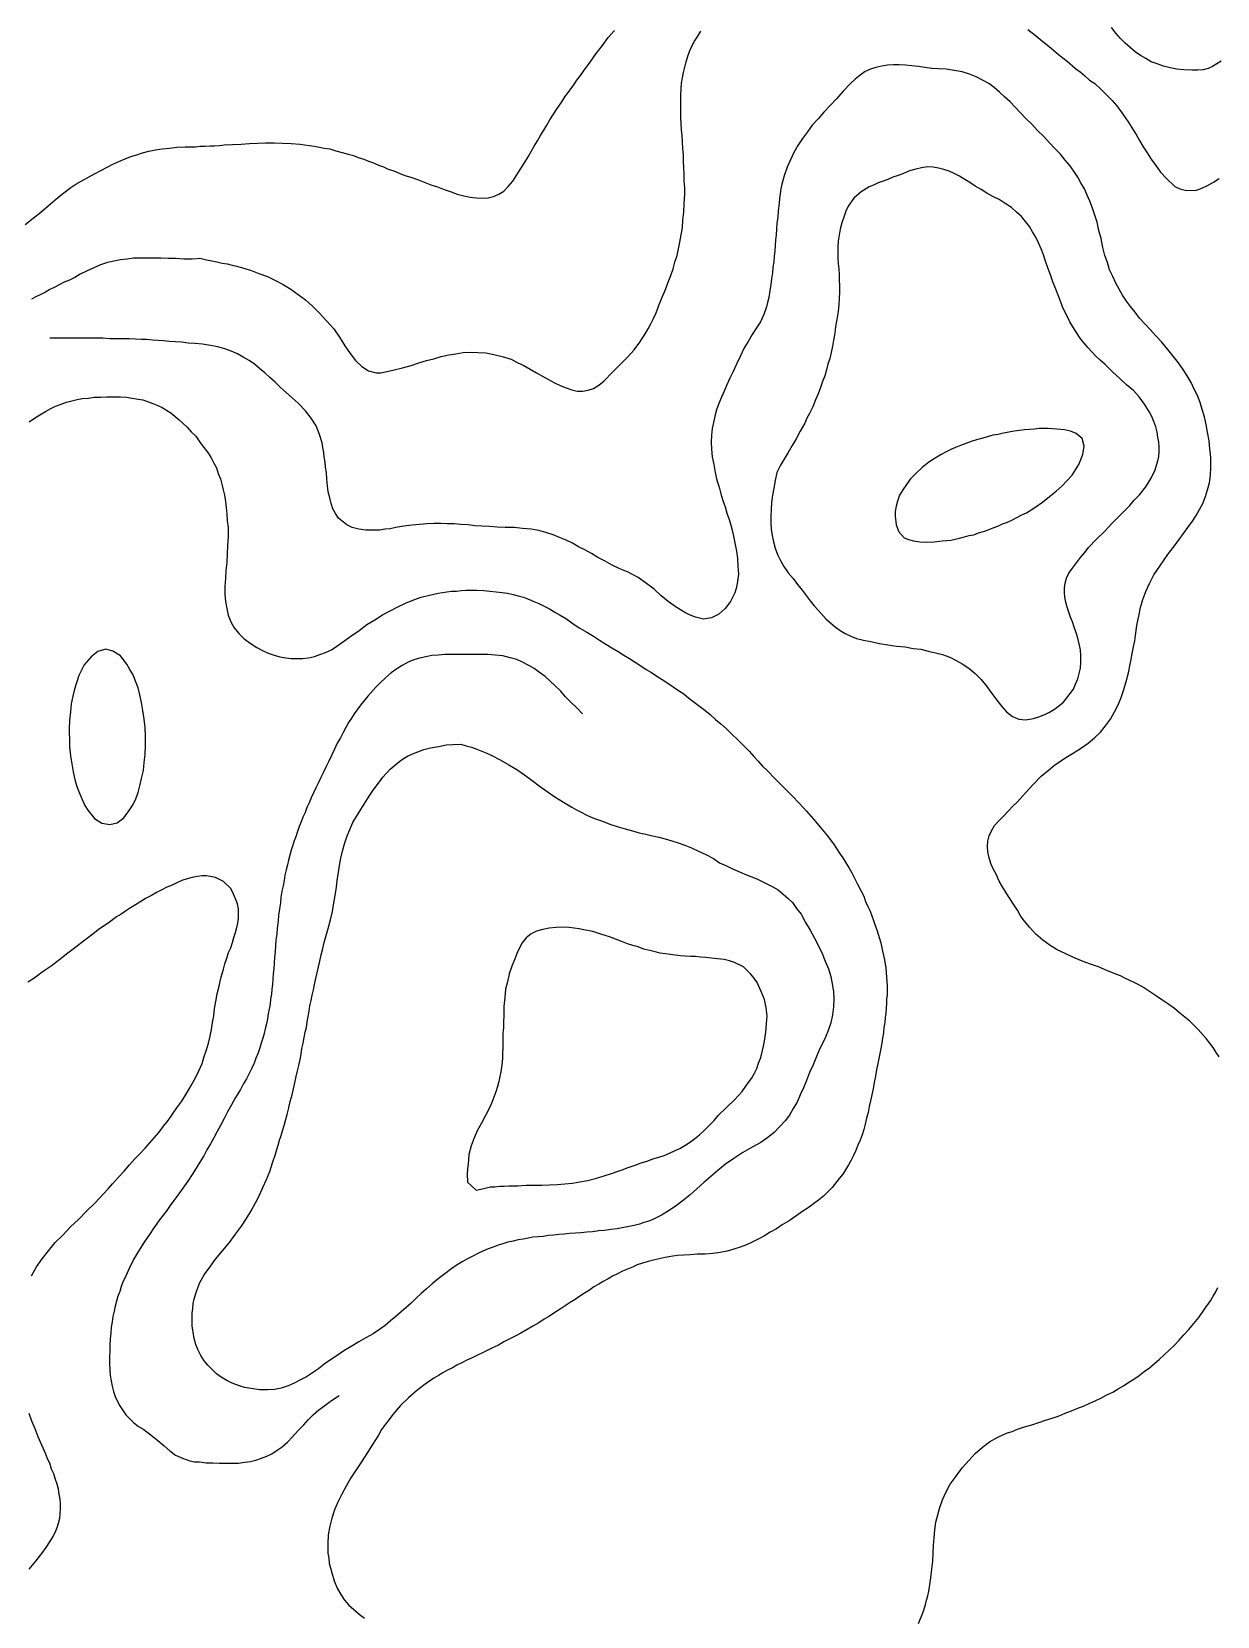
# Model space of a CAD drawing. Header units: inches. Extents: x 401374 to 405300, y 6332180 to 6336621.
# Drawn here: x 403604.5 to 403869.3, y 6333212.5 to 6333566.6 of the extents above; entities that cross this region are included whole.
import ezdxf

# ---------------------------------------------------------------- set-up
doc = ezdxf.new("R2010")
doc.units = ezdxf.units.IN
doc.header["$MEASUREMENT"] = 0

msp = doc.modelspace()

# ---------------------------------------------------------------- linework, layer by layer
for points in [[(403603.1, 6333523.5), (403604.9, 6333524.9), (403606.6, 6333526.3), (403608.2, 6333527.7), (403609.8, 6333529), (403611.4, 6333530.4), (403613.3, 6333531.8), (403614.4, 6333532.5), (403615.6, 6333533.2), (403617.1, 6333534), (403618.6, 6333534.8), (403620, 6333535.6), (403621.4, 6333536.3), (403622.7, 6333537), (403624, 6333537.6), (403625.4, 6333538.2), (403626.7, 6333538.7), (403628, 6333539.1), (403629.3, 6333539.5), (403630.7, 6333539.9), (403632.2, 6333540.2), (403633.7, 6333540.4), (403635.3, 6333540.6), (403637, 6333540.8), (403638.8, 6333540.9), (403639.9, 6333540.9), (403641.1, 6333540.9), (403642.2, 6333541), (403643.3, 6333541), (403644.4, 6333541.1), (403645.4, 6333541.1), (403646.5, 6333541.2), (403647.5, 6333541.3), (403649.4, 6333541.4), (403651.3, 6333541.5), (403653.2, 6333541.6), (403655, 6333541.7), (403656.8, 6333541.8), (403658.7, 6333541.8), (403660.6, 6333541.7), (403662.5, 6333541.6), (403664.5, 6333541.5), (403665.5, 6333541.3), (403666.6, 6333541.2), (403667.6, 6333541), (403668.8, 6333540.8), (403669.9, 6333540.6), (403671.1, 6333540.4), (403672.5, 6333540), (403673.9, 6333539.6), (403675.2, 6333539.2), (403676.4, 6333538.9), (403677.5, 6333538.5), (403678.7, 6333538.1), (403679.8, 6333537.7), (403680.9, 6333537.3), (403682, 6333536.8), (403683.1, 6333536.4), (403684.2, 6333535.9), (403685.4, 6333535.5), (403686.6, 6333535), (403687.9, 6333534.5), (403689.2, 6333534.1), (403690.7, 6333533.6), (403692.2, 6333533), (403693.7, 6333532.4), (403695.2, 6333531.9), (403696.7, 6333531.3), (403698.2, 6333530.8), (403699.6, 6333530.3), (403701.1, 6333529.9), (403702.5, 6333529.6), (403703.9, 6333529.5), (403705.2, 6333529.4), (403706.5, 6333529.5), (403707.7, 6333529.8), (403708.9, 6333530.3), (403710, 6333531), (403711, 6333532), (403712, 6333533.2), (403712.9, 6333534.6), (403713.8, 6333536), (403714.6, 6333537.3), (403715.4, 6333538.6), (403716.1, 6333539.8), (403716.8, 6333541), (403717.5, 6333542.2), (403718.2, 6333543.4), (403718.9, 6333544.6), (403719.6, 6333545.7), (403720.3, 6333546.9), (403721.1, 6333548.2), (403721.9, 6333549.4), (403722.8, 6333550.7), (403723.7, 6333552.1), (403724.8, 6333553.6), (403725.6, 6333554.7), (403726.3, 6333555.8), (403727.1, 6333556.8), (403727.8, 6333557.8), (403729.3, 6333559.8), (403730.6, 6333561.7), (403732, 6333563.5), (403733.3, 6333565.3), (403734.7, 6333566.9)], [(403642.4, 6333515.9), (403643.6, 6333515.6), (403644.8, 6333515.4), (403645.9, 6333515.2), (403647.1, 6333514.9), (403648.2, 6333514.7), (403649.3, 6333514.4), (403650.3, 6333514.2), (403651.4, 6333513.9), (403652.4, 6333513.6), (403653.4, 6333513.3), (403655.3, 6333512.6), (403657.2, 6333511.9), (403659, 6333511), (403660.7, 6333510.1), (403662.4, 6333509.1), (403664.1, 6333507.9), (403665.7, 6333506.7), (403667.3, 6333505.3), (403668.8, 6333503.7), (403670.4, 6333502), (403672, 6333500.2), (403673.3, 6333498.3), (403674.5, 6333496.4), (403675.7, 6333494.7), (403676.9, 6333493.1), (403678.3, 6333491.8), (403679.8, 6333490.8), (403681.5, 6333490.4), (403682.5, 6333490.4), (403683.6, 6333490.6), (403685.5, 6333491), (403687.4, 6333491.5), (403689.3, 6333492), (403691, 6333492.6), (403692.7, 6333493.1), (403694.4, 6333493.5), (403696, 6333494), (403697.7, 6333494.4), (403699.3, 6333494.6), (403700.9, 6333494.9), (403702.6, 6333495), (403704.2, 6333494.9), (403706, 6333494.8), (403707.8, 6333494.5), (403709.6, 6333494), (403711.6, 6333493.4), (403713, 6333492.7), (403714.5, 6333492), (403715.9, 6333491.2), (403717.3, 6333490.4), (403718.6, 6333489.6), (403720, 6333488.9), (403721.3, 6333488.1), (403722.6, 6333487.5), (403723.9, 6333487), (403725.2, 6333486.6), (403726.4, 6333486.3), (403727.6, 6333486.3), (403728.8, 6333486.5), (403730, 6333486.9), (403731.2, 6333487.6), (403732.4, 6333488.6), (403734.3, 6333490.5), (403736, 6333492.2), (403737.6, 6333493.9), (403739.1, 6333495.5), (403740.4, 6333497.2), (403741.6, 6333499.1), (403742.2, 6333500.2), (403742.8, 6333501.3), (403743.4, 6333502.5), (403744, 6333503.8), (403744.7, 6333505.6), (403745.4, 6333507.3), (403746.1, 6333509), (403746.7, 6333510.6), (403747.3, 6333512.1), (403747.8, 6333513.6), (403748.2, 6333515.1), (403748.7, 6333516.6), (403749, 6333518.1), (403749.3, 6333519.6), (403749.6, 6333521.2), (403749.9, 6333522.8), (403750, 6333524.5), (403750.2, 6333526.3), (403750.3, 6333528.2), (403750.4, 6333530.2), (403750.4, 6333531.7), (403750.3, 6333533.2), (403750.3, 6333534.7), (403750.2, 6333536.2), (403750.1, 6333537.6), (403750.1, 6333539.1), (403750, 6333540.5), (403749.9, 6333541.9), (403749.8, 6333543.3), (403749.7, 6333544.7), (403749.6, 6333546), (403749.5, 6333547.4), (403749.5, 6333548.7), (403749.5, 6333550), (403749.5, 6333551.3), (403749.5, 6333552.6), (403749.6, 6333553.8), (403749.7, 6333555.1), (403749.9, 6333556.3), (403750.1, 6333557.5), (403750.4, 6333558.7), (403750.7, 6333559.9), (403751.1, 6333561.1), (403751.5, 6333562.2), (403752, 6333563.4), (403752.6, 6333564.5), (403753.3, 6333565.6), (403754, 6333566.7)], [(403827, 6333567.1), (403828.7, 6333565.8), (403830.4, 6333564.4), (403832.2, 6333563), (403833.9, 6333561.5), (403835.8, 6333560), (403837.7, 6333558.4), (403838.7, 6333557.6), (403839.8, 6333556.7), (403840.8, 6333555.8), (403842, 6333555), (403843.4, 6333553.7), (403844.7, 6333552.4), (403845.9, 6333551.2), (403846.9, 6333550), (403847.9, 6333548.7), (403848.8, 6333547.4), (403849.6, 6333546.2), (403850.4, 6333544.9), (403851.2, 6333543.6), (403852, 6333542.3), (403852.8, 6333540.9), (403853.7, 6333539.5), (403854.6, 6333538.1), (403855.6, 6333536.7), (403856.7, 6333535.2), (403858, 6333533.8), (403859.9, 6333532), (403861, 6333531.5), (403862.2, 6333531.2), (403863.4, 6333531.1), (403864.7, 6333531.2), (403865.9, 6333531.6), (403867.2, 6333532.2), (403868.5, 6333533), (403869.8, 6333533.8)], [(403870.2, 6333560), (403868.3, 6333558.8), (403867.3, 6333558.4), (403866.2, 6333558.1), (403865, 6333558), (403863.7, 6333558), (403861.9, 6333558.1), (403860.3, 6333558.2), (403858.8, 6333558.5), (403857.3, 6333558.9), (403855.9, 6333559.4), (403854.6, 6333559.9), (403853.4, 6333560.6), (403852.2, 6333561.3), (403851, 6333562.1), (403849.9, 6333563.1), (403848.8, 6333564), (403847.7, 6333565.1), (403846.7, 6333566.3), (403845.7, 6333567.5)], [(403852.9, 6333353), (403851.8, 6333353.6), (403850.8, 6333354.1), (403849.8, 6333354.6), (403848.7, 6333355.1), (403847.7, 6333355.6), (403846.7, 6333356), (403844.7, 6333356.8), (403842.8, 6333357.6), (403840.8, 6333358.3), (403839, 6333359), (403837.1, 6333359.8), (403835.4, 6333360.6), (403833.6, 6333361.4), (403832, 6333362.4), (403830.4, 6333363.6), (403828.8, 6333364.9), (403827.4, 6333366.5), (403826, 6333368.2), (403825.3, 6333369.2), (403824.7, 6333370.3), (403823.8, 6333371.6), (403823, 6333372.9), (403822.2, 6333374.2), (403821.4, 6333375.5), (403820.6, 6333376.8), (403820, 6333378.2), (403819.3, 6333379.5), (403818.8, 6333380.7), (403818.4, 6333382), (403818.1, 6333383.3), (403818, 6333384.5), (403818.1, 6333385.7), (403818.4, 6333386.9), (403818.9, 6333388), (403819.6, 6333389.2), (403820.6, 6333390.3), (403821.7, 6333391.4), (403822.7, 6333392.5), (403823.7, 6333393.5), (403824.7, 6333394.5), (403826.5, 6333396.5), (403828.2, 6333398.4), (403830, 6333400.2), (403832, 6333401.9), (403833.1, 6333402.8), (403834.3, 6333403.6), (403835.5, 6333404.4), (403837, 6333405.3), (403838.8, 6333406.4), (403840.5, 6333407.6), (403841.9, 6333408.8), (403843.3, 6333410.1), (403844.4, 6333411.5), (403845.5, 6333413), (403846.4, 6333414.6), (403847.2, 6333416.2), (403847.9, 6333417.8), (403848.5, 6333419.6), (403849, 6333421.4), (403849.5, 6333423.3), (403849.9, 6333425.3), (403850.1, 6333426.3), (403850.3, 6333427.3), (403850.5, 6333428.4), (403850.7, 6333429.5), (403850.9, 6333430.5), (403851.1, 6333431.7), (403851.2, 6333432.8), (403851.4, 6333433.9), (403851.6, 6333435), (403851.8, 6333436), (403852.2, 6333437.9), (403852.7, 6333439.7), (403853.4, 6333441.5), (403854.2, 6333443.3), (403855.2, 6333445.2), (403856.5, 6333447.2), (403857.6, 6333448.8), (403858.7, 6333450.3), (403859.8, 6333451.7), (403860.8, 6333453.1), (403861.8, 6333454.5), (403862.8, 6333455.8), (403863.8, 6333457.2), (403864.6, 6333458.5), (403865.4, 6333459.8), (403866.1, 6333461.2), (403866.7, 6333462.7), (403867.2, 6333464.2), (403867.6, 6333465.8), (403867.8, 6333467.5), (403867.9, 6333469.3), (403867.9, 6333471.3), (403867.8, 6333472.3), (403867.7, 6333473.3), (403867.5, 6333475.2), (403867.2, 6333477.1), (403866.9, 6333478.8), (403866.5, 6333480.5), (403866, 6333482.2), (403865.5, 6333483.7), (403864.9, 6333485.3), (403864.2, 6333486.7), (403863.5, 6333488.2), (403862.6, 6333489.7), (403861.7, 6333491.1), (403860.7, 6333492.6), (403859.5, 6333494.1), (403858.3, 6333495.6), (403857, 6333497.2), (403855.6, 6333498.6), (403854.4, 6333500), (403853.2, 6333501.3), (403852, 6333502.6), (403851, 6333503.9), (403850, 6333505.2), (403849.1, 6333506.4), (403848.2, 6333507.7), (403847.4, 6333509.1), (403846.7, 6333510.4), (403846, 6333511.9), (403845.3, 6333513.4), (403844.8, 6333515), (403844.2, 6333516.6), (403843.8, 6333518.4), (403843.4, 6333520.4), (403842.9, 6333522.2), (403842.5, 6333524), (403842, 6333525.6), (403841.5, 6333527.2), (403840.9, 6333528.7), (403840.3, 6333530.1), (403839.7, 6333531.5), (403838.9, 6333532.8), (403838.2, 6333534.1), (403837.3, 6333535.4), (403836.4, 6333536.7), (403835.4, 6333537.9), (403834.3, 6333539.2), (403833.1, 6333540.5), (403831.9, 6333541.8), (403830.6, 6333543.2), (403829.2, 6333544.5), (403827.9, 6333545.9), (403826.6, 6333547.2), (403825.4, 6333548.5), (403824.2, 6333549.7), (403823.1, 6333550.9), (403821.9, 6333552), (403820.7, 6333553.1), (403819.5, 6333554.1), (403818.3, 6333555), (403816.9, 6333555.8), (403815.5, 6333556.5), (403814, 6333557.1), (403812.4, 6333557.6), (403810.6, 6333557.9), (403808.8, 6333558.2), (403807.1, 6333558.3), (403805.6, 6333558.4), (403804, 6333558.6), (403802.6, 6333558.8), (403801.1, 6333559), (403799.7, 6333559.1), (403798.3, 6333559.2), (403797, 6333559.2), (403795.7, 6333559.1), (403794.4, 6333558.9), (403793.1, 6333558.6), (403791.9, 6333558.2), (403790.7, 6333557.7), (403789.6, 6333556.9), (403788.5, 6333556), (403787.4, 6333555), (403785.8, 6333553.3), (403784.3, 6333551.6), (403782.9, 6333550.1), (403781.5, 6333548.6), (403780.2, 6333547.1), (403778.9, 6333545.7), (403777.8, 6333544.2), (403776.7, 6333542.7), (403775.7, 6333541.2), (403774.8, 6333539.6), (403774, 6333538), (403773.3, 6333536.3), (403772.6, 6333534.4), (403772.1, 6333532.5), (403771.9, 6333531.5), (403771.7, 6333530.4), (403771.6, 6333529.3), (403771.5, 6333528.2), (403771.3, 6333526.6), (403771.2, 6333525.1), (403771, 6333523.8), (403770.9, 6333522.5), (403770.8, 6333521.2), (403770.7, 6333520), (403770.6, 6333518.8), (403770.5, 6333517.6), (403770.4, 6333516.4), (403770.3, 6333515.2), (403770.1, 6333514), (403770, 6333512.7), (403769.8, 6333511.4), (403769.6, 6333510.1), (403769.4, 6333508.7), (403769.2, 6333507.2), (403768.9, 6333506.1), (403768.7, 6333505.1), (403768.1, 6333503.4), (403767.3, 6333501.8), (403766.4, 6333500.4), (403765.5, 6333498.9), (403764.6, 6333497.4), (403763.6, 6333495.8), (403762.8, 6333494), (403762, 6333492.3), (403761.2, 6333490.7), (403760.5, 6333489.2), (403759.8, 6333487.7), (403759.2, 6333486.3), (403758.6, 6333484.9), (403758, 6333483.5), (403757.5, 6333482.1), (403757.1, 6333480.7), (403756.8, 6333479.3), (403756.5, 6333477.9), (403756.4, 6333476.4), (403756.3, 6333474.9), (403756.4, 6333473.3), (403756.5, 6333471.6), (403756.9, 6333469.9), (403757.2, 6333468.1), (403757.6, 6333466.4), (403758.1, 6333464.8), (403758.5, 6333463.3), (403758.9, 6333461.8), (403759.4, 6333460.4), (403759.8, 6333459), (403760.3, 6333457.6), (403760.7, 6333456.3), (403761.1, 6333454.9), (403761.4, 6333453.5), (403761.7, 6333452), (403762, 6333450.5), (403762.2, 6333448.9), (403762.3, 6333447.2), (403762.4, 6333445.4), (403762.3, 6333444.3), (403762.1, 6333443.3), (403761.9, 6333442.2), (403761.6, 6333441.2), (403760.6, 6333439.3), (403759.4, 6333437.7), (403758, 6333436.4), (403756.4, 6333435.6), (403754.6, 6333435.3), (403752.8, 6333435.8), (403751.5, 6333436.3), (403750.4, 6333436.8), (403748.5, 6333438), (403746.7, 6333439.3), (403745.1, 6333440.6), (403743.6, 6333442), (403741.9, 6333443.3), (403740, 6333444.6), (403738.9, 6333445.2), (403737.8, 6333445.8), (403735.9, 6333446.6), (403734.2, 6333447.4), (403732.6, 6333448.3), (403731, 6333449.1), (403729.6, 6333450), (403728.1, 6333450.8), (403726.7, 6333451.5), (403725.3, 6333452.3), (403723.9, 6333453), (403722.4, 6333453.6), (403721, 6333454.2), (403719.4, 6333454.7), (403717.8, 6333455.1), (403716.1, 6333455.4), (403714.2, 6333455.6), (403712.3, 6333455.8), (403710.3, 6333455.8), (403708.5, 6333455.9), (403706.8, 6333456), (403705.1, 6333456.1), (403703.5, 6333456.2), (403702, 6333456.4), (403700.4, 6333456.5), (403698.9, 6333456.6), (403697.4, 6333456.6), (403695.9, 6333456.7), (403694.4, 6333456.7), (403692.8, 6333456.6), (403691.2, 6333456.5), (403689.5, 6333456.3), (403687.7, 6333456.1), (403685.9, 6333455.8), (403684.6, 6333455.5), (403683.4, 6333455.4), (403682.2, 6333455.2), (403681.2, 6333455.2), (403679.2, 6333455.2), (403677.6, 6333455.4), (403676.1, 6333455.8), (403674.9, 6333456.4), (403673.1, 6333457.9), (403672.4, 6333458.9), (403671.8, 6333460), (403671.4, 6333461.2), (403671.1, 6333462.4), (403670.8, 6333463.8), (403670.6, 6333465.1), (403670.5, 6333466.6), (403670.4, 6333468.1), (403670.2, 6333469.3), (403670.1, 6333470.4), (403669.9, 6333471.6), (403669.8, 6333472.6), (403669.6, 6333473.7), (403669.4, 6333474.7), (403668.8, 6333476.6), (403668.1, 6333478.5), (403667, 6333480.2), (403665.7, 6333481.9), (403664.1, 6333483.6), (403662.7, 6333484.8), (403661.4, 6333486), (403660.1, 6333487.1), (403658.9, 6333488.3), (403657.7, 6333489.3), (403656.6, 6333490.4), (403655.4, 6333491.3), (403654.3, 6333492.3), (403653.1, 6333493.1), (403651.8, 6333493.9), (403650.5, 6333494.6), (403649.1, 6333495.2), (403647.7, 6333495.7), (403646.1, 6333496.2), (403644.5, 6333496.5), (403642.7, 6333496.8), (403641, 6333496.9), (403639.5, 6333497), (403638, 6333497.2), (403636.7, 6333497.3), (403635.3, 6333497.4), (403634, 6333497.5), (403632.8, 6333497.6), (403631.5, 6333497.7), (403630.2, 6333497.8), (403629, 6333497.8), (403627.7, 6333497.9), (403626.3, 6333498), (403625, 6333498), (403623.5, 6333498), (403622, 6333498), (403620.4, 6333498.1), (403618.7, 6333498.1), (403617.1, 6333498.1), (403615.7, 6333498.1), (403614.4, 6333498.1), (403613.1, 6333498.1), (403611.7, 6333498.1), (403610.2, 6333498.1), (403608.6, 6333498.1)], [(403771, 6333468.1), (403770.6, 6333466.3), (403770.3, 6333464.6), (403770, 6333463), (403769.8, 6333461.4), (403769.7, 6333459.8), (403769.6, 6333458.3), (403769.6, 6333456.8), (403769.7, 6333455.4), (403769.9, 6333454), (403770.2, 6333452.6), (403770.6, 6333451.2), (403771.1, 6333449.8), (403771.8, 6333448.4), (403772.5, 6333447.1), (403773.5, 6333445.7), (403774.6, 6333444.4), (403775.6, 6333443.1), (403776.6, 6333441.8), (403777.5, 6333440.6), (403778.4, 6333439.4), (403779.3, 6333438.3), (403780.2, 6333437.3), (403782, 6333435.3), (403784, 6333433.6), (403785.1, 6333432.8), (403786.2, 6333432.1), (403787.5, 6333431.5), (403788.8, 6333431), (403790.3, 6333430.6), (403791.9, 6333430.3), (403792.9, 6333430.1), (403793.9, 6333429.9), (403795.8, 6333429.6), (403797.7, 6333429.3), (403799.6, 6333429.1), (403801.4, 6333428.8), (403803.1, 6333428.6), (403804.8, 6333428.2), (403806.4, 6333427.8), (403808, 6333427.4), (403809.6, 6333426.8), (403811, 6333426.1), (403812.5, 6333425.3), (403813.9, 6333424.3), (403815.3, 6333423.2), (403816.6, 6333421.8), (403817.9, 6333420.3), (403819, 6333418.7), (403820.1, 6333417.2), (403821.2, 6333415.8), (403822.3, 6333414.6), (403823.6, 6333413.6), (403825, 6333413), (403826.5, 6333412.8), (403828.3, 6333413.1), (403829.5, 6333413.5), (403830.8, 6333414), (403831.9, 6333414.5), (403833, 6333415.2), (403835, 6333416.8), (403836.5, 6333418.7), (403837.2, 6333419.7), (403837.7, 6333420.8), (403838.2, 6333422), (403838.5, 6333423.2), (403838.8, 6333424.4), (403838.9, 6333425.7), (403838.9, 6333427.1), (403838.8, 6333428.5), (403838.5, 6333429.8), (403838.2, 6333431.1), (403837.8, 6333432.3), (403837.4, 6333433.5), (403837, 6333434.7), (403836.6, 6333435.8), (403836.2, 6333436.9), (403835.8, 6333438), (403835.5, 6333439.1), (403835.3, 6333440.2), (403835.2, 6333441.3), (403835.2, 6333442.3), (403835.4, 6333443.4), (403835.7, 6333444.5), (403836.2, 6333445.6), (403837, 6333446.7), (403837.9, 6333447.9), (403838.8, 6333449.1), (403839.8, 6333450.2), (403840.6, 6333451.3), (403842.4, 6333453.2), (403844.2, 6333455), (403845.9, 6333456.8), (403847.8, 6333458.7), (403848.8, 6333459.7), (403849.8, 6333460.7), (403850.8, 6333461.9), (403852, 6333463.1), (403853.4, 6333464.9), (403854.6, 6333466.8), (403855.5, 6333468.7), (403856.1, 6333470.7), (403856.3, 6333471.7), (403856.4, 6333472.8), (403856.4, 6333473.8), (403856.3, 6333474.9), (403856.1, 6333476), (403855.9, 6333477.1), (403855.6, 6333478.3), (403855.2, 6333479.5), (403854.7, 6333480.6), (403854.2, 6333481.6), (403853.1, 6333483.4), (403851.9, 6333485), (403850.6, 6333486.4), (403849.1, 6333487.7), (403847.6, 6333489.1), (403846, 6333490.5), (403844.3, 6333492.2), (403843.2, 6333493.2), (403842.2, 6333494.1), (403840.4, 6333496), (403838.9, 6333497.9), (403837.6, 6333499.8), (403837, 6333500.8), (403836.4, 6333501.8), (403835.9, 6333502.9), (403835.3, 6333504), (403834.8, 6333505.1), (403834.3, 6333506.4), (403833.8, 6333507.7), (403833.3, 6333509.1), (403832.6, 6333510.7), (403832.1, 6333512.3), (403831.5, 6333513.8), (403831, 6333515.3), (403830.5, 6333516.7), (403830, 6333518.1), (403829.4, 6333519.4), (403828.8, 6333520.7), (403828.1, 6333521.9), (403827.4, 6333523.1), (403826.5, 6333524.2), (403825.6, 6333525.3), (403824.5, 6333526.3), (403823.4, 6333527.3), (403822, 6333528.2), (403820.6, 6333529.1), (403819.2, 6333529.8), (403817.9, 6333530.5), (403816.6, 6333531.3), (403815.3, 6333532.1), (403814.1, 6333532.9), (403813, 6333533.6), (403811.8, 6333534.3), (403810.6, 6333534.9), (403809.5, 6333535.4), (403808.3, 6333535.8), (403807.1, 6333536.1), (403805.9, 6333536.3), (403804.6, 6333536.4), (403803.3, 6333536.2), (403802, 6333535.9), (403800.6, 6333535.5), (403799.3, 6333534.9), (403798.1, 6333534.5), (403796.9, 6333534.1), (403795.8, 6333533.6), (403794.7, 6333533.2), (403793.6, 6333532.8), (403792.6, 6333532.3), (403791.6, 6333531.9), (403789.8, 6333530.8), (403788.2, 6333529.4), (403786.9, 6333527.6), (403786.4, 6333526.5), (403786, 6333525.4), (403785.5, 6333523.9), (403785.1, 6333522.5), (403784.9, 6333521.1), (403784.7, 6333519.8), (403784.6, 6333518.5), (403784.6, 6333517.3), (403784.6, 6333516), (403784.7, 6333514.8), (403784.8, 6333513.6), (403784.9, 6333512.3), (403784.9, 6333511.1), (403785, 6333509.8), (403785, 6333508.4), (403784.9, 6333507), (403784.8, 6333505.6), (403784.7, 6333504.1), (403784.4, 6333502.3), (403784.1, 6333500.7), (403783.9, 6333499.2), (403783.6, 6333497.7), (403783.4, 6333496.3), (403783.1, 6333494.9), (403782.8, 6333493.6), (403782.4, 6333492.3), (403782.1, 6333491), (403781.7, 6333489.7), (403781.2, 6333488.4), (403780.7, 6333487.1), (403780.2, 6333485.7), (403779.6, 6333484.3), (403779, 6333482.8), (403778.3, 6333481.3), (403777.7, 6333480.2), (403777.2, 6333479.1), (403776.2, 6333477.3), (403775.3, 6333475.6), (403774.4, 6333474.1), (403773.5, 6333472.6), (403772.7, 6333471.2), (403771.8, 6333469.7), (403771, 6333468.1)], [(403642.4, 6333515.9), (403640.4, 6333515.8), (403638.5, 6333515.8), (403636.7, 6333515.9), (403635, 6333515.9), (403633.4, 6333516), (403631.8, 6333516), (403630.3, 6333516), (403628.8, 6333516), (403627.3, 6333516), (403625.9, 6333515.8), (403624.4, 6333515.6), (403622.9, 6333515.3), (403621.5, 6333515), (403619.9, 6333514.5), (403618.4, 6333513.8), (403616.8, 6333513.1), (403615.4, 6333512.4), (403614.2, 6333511.7), (403613, 6333511.1), (403611.8, 6333510.6), (403610.7, 6333510), (403609.7, 6333509.5), (403608.6, 6333509), (403607.6, 6333508.4), (403606.6, 6333507.9), (403605.6, 6333507.4), (403604.5, 6333506.8)], [(403604, 6333479.4), (403605.2, 6333480.2), (403606.4, 6333481), (403607.6, 6333481.7), (403608.8, 6333482.4), (403609.9, 6333482.9), (403611.1, 6333483.4), (403612.3, 6333483.8), (403613.5, 6333484.1), (403614.7, 6333484.4), (403615.9, 6333484.6), (403617.2, 6333484.7), (403618.5, 6333484.9), (403619.9, 6333484.9), (403621.3, 6333485), (403622.8, 6333485), (403624.4, 6333485), (403625.7, 6333484.9), (403627, 6333484.7), (403628.3, 6333484.5), (403629.4, 6333484.3), (403630.6, 6333483.9), (403631.6, 6333483.5), (403632.7, 6333483.1), (403633.7, 6333482.6), (403635.6, 6333481.4), (403637.5, 6333479.9), (403639.3, 6333478.2), (403640.2, 6333477.2), (403641.2, 6333476.2), (403642.1, 6333474.9), (403643, 6333473.7), (403643.9, 6333472.6), (403644.6, 6333471.4), (403645.2, 6333470.2), (403645.8, 6333469.1), (403646.2, 6333467.9), (403646.7, 6333466.7), (403647, 6333465.5), (403647.3, 6333464.2), (403647.6, 6333463), (403647.8, 6333461.6), (403648, 6333460.3), (403648.1, 6333458.8), (403648.2, 6333457.3), (403648.4, 6333455.8), (403648.4, 6333453.8), (403648.3, 6333451.8), (403648.2, 6333449.9), (403648.1, 6333448), (403647.9, 6333446.2), (403647.8, 6333444.4), (403647.7, 6333442.6), (403647.7, 6333440.9), (403647.8, 6333439.3), (403648.1, 6333437.7), (403648.4, 6333436.2), (403649, 6333434.7), (403649.8, 6333433.4), (403650.8, 6333432.1), (403652, 6333430.9), (403653.6, 6333429.8), (403654.8, 6333429), (403656.1, 6333428.3), (403657.4, 6333427.7), (403658.7, 6333427.3), (403660, 6333426.9), (403661.3, 6333426.7), (403662.5, 6333426.5), (403663.8, 6333426.5), (403665.1, 6333426.5), (403666.4, 6333426.7), (403667.7, 6333427), (403668.9, 6333427.4), (403670.2, 6333427.9), (403671.5, 6333428.5), (403672.7, 6333429.3), (403674, 6333430.2), (403675.8, 6333431.5), (403677.7, 6333432.8), (403679.4, 6333434.1), (403681.2, 6333435.2), (403682.9, 6333436.3), (403684.6, 6333437.2), (403686.3, 6333438.1), (403688, 6333438.9), (403689.7, 6333439.6), (403691.5, 6333440.2), (403693.4, 6333440.7), (403695.3, 6333441.1), (403696.3, 6333441.3), (403697.3, 6333441.4), (403698.3, 6333441.6), (403699.4, 6333441.6), (403700.5, 6333441.7), (403701.6, 6333441.8), (403702.8, 6333441.8), (403704, 6333441.8), (403705.5, 6333441.7), (403706.9, 6333441.6), (403708.3, 6333441.4), (403709.6, 6333441.3), (403710.8, 6333441.1), (403712.1, 6333440.8), (403713.2, 6333440.5), (403714.4, 6333440.2), (403715.5, 6333439.8), (403716.7, 6333439.3), (403717.8, 6333438.8), (403719, 6333438.2), (403720.2, 6333437.6), (403721.4, 6333436.9), (403722.6, 6333436.2), (403724, 6333435.4), (403725.5, 6333434.3), (403727, 6333433.3), (403728.5, 6333432.4), (403730, 6333431.5), (403731.4, 6333430.6), (403732.8, 6333429.7), (403734.1, 6333428.9), (403735.5, 6333428.1), (403736.8, 6333427.3), (403738.1, 6333426.5), (403739.3, 6333425.7), (403740.6, 6333424.9), (403741.8, 6333424.1), (403743, 6333423.4), (403744.2, 6333422.6), (403745.4, 6333421.8), (403746.6, 6333421), (403747.8, 6333420.2), (403749, 6333419.4), (403750.2, 6333418.6), (403751.3, 6333417.7), (403752.5, 6333416.8), (403753.7, 6333415.9), (403754.9, 6333415), (403756.1, 6333414), (403757.3, 6333412.9), (403758.5, 6333411.9), (403759.7, 6333410.8), (403760.9, 6333409.6), (403762.2, 6333408.4), (403763.5, 6333407.1), (403764.8, 6333405.8), (403765.8, 6333404.6), (403766.8, 6333403.6), (403767.8, 6333402.5), (403768.8, 6333401.5), (403770.7, 6333399.6), (403772.5, 6333397.7), (403774.3, 6333395.9), (403776, 6333394.1), (403777.6, 6333392.4), (403779.2, 6333390.6), (403780.7, 6333388.8), (403782.2, 6333387), (403783.6, 6333385.1), (403784.3, 6333384.1), (403785, 6333383), (403785.7, 6333382), (403786.4, 6333380.9), (403787.1, 6333379.7), (403787.7, 6333378.6), (403788.4, 6333377.3), (403789, 6333376.1), (403789.7, 6333374.7), (403790.4, 6333373.4), (403790.8, 6333372.2), (403791.3, 6333371.1), (403791.8, 6333370.1), (403792.2, 6333369), (403792.6, 6333368), (403792.9, 6333366.9), (403793.3, 6333365.9), (403793.6, 6333364.9), (403794.2, 6333363), (403794.6, 6333361.1), (403795, 6333359.2), (403795.3, 6333357.3), (403795.5, 6333355.3), (403795.6, 6333353.4), (403795.6, 6333351.4), (403795.5, 6333350.4), (403795.5, 6333349.4), (403795.4, 6333348.4), (403795.3, 6333347.3), (403795.2, 6333346.3), (403795.1, 6333345.2), (403794.9, 6333344.1), (403794.8, 6333342.9), (403794.6, 6333341.7), (403794.4, 6333340.6), (403794.1, 6333339), (403793.8, 6333337.5), (403793.5, 6333336), (403793.2, 6333334.6), (403793, 6333333.2), (403792.7, 6333331.8), (403792.5, 6333330.4), (403792.2, 6333329), (403791.9, 6333327.7), (403791.6, 6333326.4), (403791.4, 6333325.1), (403791, 6333323.8), (403790.7, 6333322.5), (403790.4, 6333321.3), (403790, 6333320.1), (403789.6, 6333318.9), (403789.1, 6333317.8), (403788.6, 6333316.6), (403788.1, 6333315.5), (403787.6, 6333314.4), (403787, 6333313.4), (403786.3, 6333312.3), (403785.7, 6333311.3), (403784.9, 6333310.3), (403783.3, 6333308.3), (403781.4, 6333306.4), (403780.3, 6333305.5), (403779.2, 6333304.7), (403778, 6333303.8), (403776.8, 6333303), (403775.2, 6333301.9), (403773.7, 6333300.9), (403772.2, 6333300), (403770.9, 6333299.1), (403769.5, 6333298.3), (403768.2, 6333297.5), (403766.8, 6333296.8), (403765.5, 6333296.1), (403764.2, 6333295.5), (403762.8, 6333295), (403761.4, 6333294.5), (403759.9, 6333294.1), (403758.3, 6333293.8), (403756.7, 6333293.6), (403755, 6333293.4), (403753.2, 6333293.4), (403751.6, 6333293.3), (403750.1, 6333293.2), (403748.7, 6333293.1), (403747.3, 6333292.9), (403746, 6333292.7), (403744.7, 6333292.4), (403743.4, 6333292.1), (403742.2, 6333291.8), (403741, 6333291.4), (403739.8, 6333291), (403738.7, 6333290.5), (403737.6, 6333290.1), (403736.5, 6333289.6), (403735.4, 6333289), (403734.3, 6333288.5), (403733.3, 6333287.9), (403732.2, 6333287.3), (403731.2, 6333286.7), (403730.1, 6333286.1), (403729.1, 6333285.4), (403728, 6333284.7), (403727, 6333284), (403725.9, 6333283.3), (403724.8, 6333282.6), (403723.7, 6333281.9), (403722.6, 6333281.1), (403721.4, 6333280.4), (403720.2, 6333279.6), (403719, 6333278.9), (403717.8, 6333278.1), (403716.5, 6333277.3), (403715.2, 6333276.6), (403713.8, 6333275.8), (403712.5, 6333275.1), (403711.2, 6333274.4), (403710, 6333273.8), (403708.8, 6333273.1), (403707.5, 6333272.5), (403706.3, 6333271.9), (403705.2, 6333271.4), (403704, 6333270.8), (403702.8, 6333270.2), (403701.7, 6333269.7), (403700.6, 6333269.1), (403699.5, 6333268.6), (403698.5, 6333268), (403697.4, 6333267.5), (403696.4, 6333266.9), (403695.4, 6333266.3), (403694.4, 6333265.7), (403692.4, 6333264.4), (403690.5, 6333262.9), (403688.7, 6333261.3), (403686.9, 6333259.6), (403685.2, 6333257.6), (403684.4, 6333256.5), (403683.6, 6333255.4), (403682.7, 6333254.2), (403682, 6333253), (403681.3, 6333251.9), (403680.7, 6333250.9), (403679.4, 6333248.9), (403678.2, 6333247), (403677, 6333245.2), (403675.8, 6333243.4), (403674.8, 6333241.6), (403673.8, 6333239.8), (403672.9, 6333238), (403672.2, 6333236.3), (403671.6, 6333234.4), (403671.1, 6333232.6), (403670.8, 6333230.7), (403670.7, 6333228.7), (403670.7, 6333227.7), (403670.7, 6333226.6), (403670.9, 6333225.5), (403671, 6333224.4), (403671.3, 6333223.3), (403671.6, 6333222.2), (403672.1, 6333220.4), (403672.8, 6333218.8), (403673.6, 6333217.4), (403674.4, 6333216.1), (403675.4, 6333215), (403676.5, 6333214), (403677.7, 6333213), (403678.9, 6333212.1)], [(403798.2, 6333454.8), (403799.4, 6333453.5), (403800.4, 6333453.1), (403801.5, 6333452.8), (403802.9, 6333452.6), (403804.4, 6333452.5), (403806.1, 6333452.6), (403807.9, 6333452.8), (403809.8, 6333453), (403810.8, 6333453.2), (403811.8, 6333453.4), (403812.9, 6333453.7), (403813.9, 6333454), (403815, 6333454.2), (403816, 6333454.6), (403817.1, 6333454.9), (403818.2, 6333455.3), (403819.3, 6333455.7), (403820.3, 6333456.1), (403821.4, 6333456.6), (403822.5, 6333457), (403823.6, 6333457.5), (403824.7, 6333458.1), (403825.7, 6333458.6), (403826.7, 6333459.1), (403828.6, 6333460.3), (403830.3, 6333461.5), (403831.9, 6333462.7), (403833.4, 6333463.9), (403834.7, 6333465.1), (403835.8, 6333466.3), (403836.9, 6333467.5), (403837.7, 6333468.7), (403838.4, 6333469.9), (403838.9, 6333471), (403839.3, 6333472.1), (403839.6, 6333474), (403839.2, 6333475.7), (403837.8, 6333476.8), (403836.6, 6333477.3), (403835.2, 6333477.6), (403833.5, 6333477.8), (403831.6, 6333477.9), (403830.7, 6333477.9), (403829.6, 6333477.9), (403828.5, 6333477.8), (403827.4, 6333477.7), (403826.3, 6333477.6), (403825.2, 6333477.5), (403824, 6333477.3), (403822.8, 6333477.1), (403821.6, 6333476.9), (403820.4, 6333476.6), (403819.2, 6333476.4), (403818, 6333476.1), (403816.7, 6333475.7), (403815.6, 6333475.4), (403814.4, 6333475), (403813.2, 6333474.6), (403812, 6333474.1), (403810.9, 6333473.7), (403809.8, 6333473.2), (403808.8, 6333472.7), (403807.7, 6333472.1), (403806.7, 6333471.5), (403804.9, 6333470.4), (403803.4, 6333469.2), (403802, 6333467.9), (403800.8, 6333466.7), (403799.9, 6333465.4), (403799.1, 6333464.2), (403798.4, 6333463), (403797.9, 6333461.7), (403797.6, 6333460.6), (403797.4, 6333459.4), (403797.4, 6333458.3), (403797.6, 6333456.4), (403798.2, 6333454.8)], [(403621.1, 6333428.6), (403619.3, 6333428.1), (403617.8, 6333426.9), (403616.3, 6333425.1), (403615.7, 6333423.9), (403615.1, 6333422.7), (403614.6, 6333421.3), (403614.1, 6333419.7), (403613.7, 6333418.1), (403613.4, 6333416.4), (403613.2, 6333414.6), (403613, 6333412.7), (403612.9, 6333410.8), (403612.9, 6333409.8), (403613, 6333408.8), (403613, 6333406.8), (403613.2, 6333404.8), (403613.5, 6333403), (403613.8, 6333401.2), (403614.2, 6333399.5), (403614.6, 6333397.9), (403615.2, 6333396.4), (403615.8, 6333395), (403616.4, 6333393.7), (403617.1, 6333392.6), (403618.6, 6333390.8), (403620.2, 6333389.7), (403622, 6333389.4), (403623.6, 6333389.8), (403625.1, 6333390.9), (403626.5, 6333392.8), (403627.2, 6333393.9), (403627.8, 6333395.2), (403628.3, 6333396.6), (403628.7, 6333398.1), (403629.1, 6333399.7), (403629.5, 6333401.5), (403629.7, 6333403.3), (403629.9, 6333405.1), (403630, 6333407.1), (403630, 6333409.1), (403629.9, 6333411.1), (403629.7, 6333413), (403629.4, 6333414.9), (403629.1, 6333416.7), (403628.7, 6333418.4), (403628.3, 6333420), (403627.7, 6333421.5), (403627.2, 6333422.9), (403626.5, 6333424.1), (403625.8, 6333425.3), (403624.4, 6333427.1), (403622.7, 6333428.2), (403621.1, 6333428.6)], [(403727.6, 6333414.2), (403726.3, 6333415.5), (403725, 6333416.8), (403723.8, 6333418), (403722.7, 6333419.2), (403721.5, 6333420.4), (403720.4, 6333421.4), (403719.2, 6333422.5), (403718, 6333423.4), (403716.8, 6333424.3), (403715.6, 6333425), (403714.2, 6333425.7), (403712.9, 6333426.3), (403711.4, 6333426.7), (403709.8, 6333427.1), (403708.1, 6333427.3), (403706.4, 6333427.4), (403704.6, 6333427.4), (403702.9, 6333427.4), (403701.3, 6333427.4), (403699.8, 6333427.4), (403698.2, 6333427.4), (403696.8, 6333427.4), (403695.3, 6333427.3), (403693.9, 6333427.2), (403692.6, 6333426.9), (403691.2, 6333426.6), (403689.9, 6333426.2), (403688.6, 6333425.7), (403687.3, 6333425), (403686.1, 6333424.2), (403684.8, 6333423.3), (403683.6, 6333422.2), (403682.4, 6333421.1), (403681.4, 6333420.1), (403679.6, 6333418.1), (403678, 6333416.1), (403676.6, 6333414.2), (403676, 6333413.2), (403675.3, 6333412.2), (403674.7, 6333411.1), (403674.1, 6333410), (403673.5, 6333408.8), (403672.8, 6333407.6), (403672.2, 6333406.3), (403671.6, 6333405), (403670.9, 6333403.6), (403670.3, 6333402.4), (403669.7, 6333401.1), (403669.1, 6333399.9), (403668.6, 6333398.8), (403668, 6333397.6), (403667.5, 6333396.5), (403667, 6333395.4), (403666.5, 6333394.3), (403666, 6333393.2), (403665.6, 6333392.1), (403665.1, 6333391.1), (403664.7, 6333390), (403664.3, 6333389), (403663.9, 6333387.9), (403663.6, 6333386.9), (403663.2, 6333385.8), (403662.9, 6333384.8), (403662.5, 6333383.7), (403662.2, 6333382.6), (403661.9, 6333381.5), (403661.7, 6333380.4), (403661.4, 6333379.3), (403661.1, 6333378.1), (403660.9, 6333376.9), (403660.7, 6333375.7), (403660.4, 6333374.5), (403660.2, 6333373.2), (403660.1, 6333371.9), (403659.9, 6333370.6), (403659.7, 6333369.2), (403659.6, 6333367.8), (403659.4, 6333366.3), (403659.3, 6333364.9), (403659.1, 6333363.6), (403659, 6333362.3), (403658.9, 6333361), (403658.8, 6333359.7), (403658.7, 6333358.5), (403658.6, 6333357.2), (403658.5, 6333356.1), (403658.4, 6333354.9), (403658.3, 6333353.7), (403658.2, 6333352.6), (403658.1, 6333351.5), (403657.9, 6333350.4), (403657.8, 6333349.3), (403657.6, 6333348.2), (403657.4, 6333347.1), (403657.2, 6333346), (403657, 6333344.9), (403656.7, 6333343.8), (403656.5, 6333342.7), (403656.2, 6333341.7), (403655.8, 6333340.6), (403655.5, 6333339.5), (403655.1, 6333338.4), (403654.6, 6333337.2), (403654.2, 6333336.1), (403653.7, 6333335), (403653.1, 6333333.8), (403652.5, 6333332.6), (403651.8, 6333331.4), (403651.2, 6333330.2), (403650.1, 6333328.4), (403649.2, 6333326.8), (403648.3, 6333325.2), (403647.5, 6333323.7), (403646.7, 6333322.2), (403646, 6333320.8), (403645.2, 6333319.4), (403644.5, 6333318.1), (403643.7, 6333316.7), (403643, 6333315.4), (403642.1, 6333314), (403641.3, 6333312.6), (403640.4, 6333311.2), (403639.4, 6333309.7), (403638.3, 6333308.2), (403637.2, 6333306.6), (403636.3, 6333305.4), (403635.5, 6333304.3), (403634.7, 6333303.2), (403633.9, 6333302.1), (403633.1, 6333301.1), (403632.4, 6333300.1), (403631.7, 6333299.1), (403631, 6333298), (403629.7, 6333296.1), (403628.4, 6333294.1), (403627.3, 6333292.2), (403626.3, 6333290.2), (403625.4, 6333288.2), (403624.9, 6333287.2), (403624.5, 6333286.2), (403624.2, 6333285.1), (403623.8, 6333284), (403623.5, 6333282.9), (403623.2, 6333281.8), (403623, 6333280.7), (403622.7, 6333279.5), (403622.5, 6333278.3), (403622.3, 6333277.1), (403622.2, 6333275.8), (403622.1, 6333274.5), (403622, 6333273.1), (403622, 6333271.8), (403621.9, 6333270.3), (403621.9, 6333269), (403622, 6333267.6), (403622.1, 6333266.3), (403622.3, 6333265.1), (403622.5, 6333263.9), (403622.8, 6333262.7), (403623.2, 6333261.6), (403623.7, 6333260.5), (403624.2, 6333259.5), (403625.6, 6333257.5), (403627.3, 6333255.8), (403628.4, 6333254.9), (403629.6, 6333254.2), (403631.2, 6333253), (403632.7, 6333251.8), (403634.1, 6333250.6), (403635.4, 6333249.5), (403636.7, 6333248.5), (403638.2, 6333247.8), (403639.9, 6333247.2), (403640.9, 6333247), (403642, 6333247), (403643.5, 6333246.8), (403645, 6333246.8), (403646.5, 6333246.7), (403648, 6333246.7), (403649.4, 6333246.7), (403650.7, 6333246.7), (403652.1, 6333246.9), (403653.4, 6333247.1), (403654.6, 6333247.4), (403655.9, 6333247.8), (403657.1, 6333248.3), (403658.2, 6333248.8), (403659.4, 6333249.6), (403660.5, 6333250.4), (403661.7, 6333251.4), (403662.8, 6333252.6), (403664.1, 6333254), (403665.3, 6333255.3), (403666.4, 6333256.5), (403667.5, 6333257.6), (403668.7, 6333258.6), (403670, 6333259.6), (403671.5, 6333260.7), (403673.2, 6333261.8)], [(403700.4, 6333407.4), (403701.6, 6333407), (403702.8, 6333406.7), (403704, 6333406.3), (403705.1, 6333405.8), (403706.2, 6333405.4), (403707.2, 6333404.9), (403709.2, 6333403.9), (403711.1, 6333402.8), (403712.9, 6333401.7), (403714.6, 6333400.5), (403716.3, 6333399.3), (403717.9, 6333398.1), (403719.7, 6333396.8), (403721.4, 6333395.6), (403723.3, 6333394.4), (403725.2, 6333393.3), (403726.2, 6333392.7), (403727.3, 6333392.2), (403728.4, 6333391.6), (403729.5, 6333391.1), (403730.7, 6333390.6), (403732, 6333390.2), (403733.7, 6333389.5), (403735.5, 6333388.9), (403737.1, 6333388.5), (403738.7, 6333388), (403740.2, 6333387.6), (403741.7, 6333387.3), (403743.2, 6333386.9), (403744.6, 6333386.6), (403746, 6333386.2), (403747.5, 6333385.8), (403748.9, 6333385.3), (403750.4, 6333384.8), (403751.9, 6333384.2), (403753.5, 6333383.5), (403755.1, 6333382.7), (403756.8, 6333381.8), (403758.2, 6333380.9), (403759.7, 6333380.2), (403761.1, 6333379.5), (403762.5, 6333378.9), (403763.8, 6333378.3), (403765.2, 6333377.8), (403766.5, 6333377.3), (403767.7, 6333376.7), (403768.9, 6333376.1), (403770.1, 6333375.5), (403771.3, 6333374.8), (403772.4, 6333373.9), (403773.4, 6333373), (403774.5, 6333372), (403775.4, 6333370.7), (403776.4, 6333369.4), (403777.4, 6333367.5), (403778.4, 6333365.8), (403779.4, 6333364), (403780.3, 6333362.3), (403781.1, 6333360.6), (403781.8, 6333358.9), (403782.5, 6333357.2), (403783, 6333355.5), (403783.3, 6333353.8), (403783.6, 6333352.1), (403783.7, 6333350.4), (403783.6, 6333348.7), (403783.4, 6333346.9), (403783, 6333345.1), (403782.4, 6333343.2), (403781.6, 6333341.4), (403780.6, 6333339.4), (403779.8, 6333337.6), (403779.1, 6333335.7), (403778.3, 6333334), (403777.6, 6333332.2), (403776.9, 6333330.6), (403776.2, 6333329), (403775.5, 6333327.4), (403774.6, 6333326), (403773.8, 6333324.5), (403772.8, 6333323.2), (403771.6, 6333321.9), (403770.4, 6333320.6), (403769, 6333319.5), (403767.4, 6333318.4), (403765.6, 6333317.4), (403764.4, 6333316.7), (403763.4, 6333316.1), (403761.4, 6333314.8), (403759.5, 6333313.5), (403757.8, 6333312.1), (403756.2, 6333310.8), (403754.7, 6333309.4), (403753.1, 6333308), (403751.6, 6333306.7), (403750.1, 6333305.5), (403748.6, 6333304.3), (403746.9, 6333303.2), (403745.2, 6333302.1), (403743.3, 6333301.2), (403742.4, 6333300.8), (403741.3, 6333300.5), (403740.3, 6333300.1), (403739.1, 6333299.8), (403738, 6333299.6), (403736.8, 6333299.4), (403735.3, 6333299.1), (403733.9, 6333298.9), (403732.5, 6333298.7), (403731.2, 6333298.6), (403729.8, 6333298.4), (403728.5, 6333298.3), (403727.2, 6333298.2), (403726, 6333298.1), (403724.7, 6333298), (403723.5, 6333297.9), (403722.3, 6333297.8), (403721.1, 6333297.7), (403720, 6333297.6), (403718.8, 6333297.4), (403717.7, 6333297.3), (403716.5, 6333297.2), (403715.4, 6333297), (403714.3, 6333296.8), (403713.2, 6333296.6), (403712.1, 6333296.3), (403710.9, 6333296.1), (403709.8, 6333295.7), (403708.7, 6333295.4), (403707.6, 6333295), (403706.5, 6333294.6), (403705.3, 6333294.1), (403704.2, 6333293.6), (403703.1, 6333293), (403701.9, 6333292.4), (403700.7, 6333291.7), (403699.6, 6333291), (403698.4, 6333290.2), (403696.8, 6333289), (403695.3, 6333287.9), (403694, 6333286.8), (403692.7, 6333285.7), (403691.5, 6333284.6), (403690.4, 6333283.6), (403689.3, 6333282.5), (403688.2, 6333281.5), (403687.1, 6333280.5), (403685.9, 6333279.5), (403684.7, 6333278.5), (403683.5, 6333277.5), (403682.2, 6333276.6), (403680.8, 6333275.6), (403679.2, 6333274.7), (403677.6, 6333273.8), (403675.9, 6333272.8), (403674.3, 6333271.8), (403672.8, 6333270.8), (403671.3, 6333269.8), (403669.9, 6333268.8), (403668.6, 6333267.8), (403667.3, 6333266.9), (403665.9, 6333266), (403664.6, 6333265.3), (403663.2, 6333264.6), (403661.8, 6333264), (403660.3, 6333263.5), (403658.8, 6333263.2), (403657.2, 6333263.1), (403655.4, 6333263.1), (403653.6, 6333263.4), (403652.1, 6333263.6), (403650.7, 6333264.1), (403649.3, 6333264.6), (403648.1, 6333265.2), (403646.9, 6333265.9), (403645.8, 6333266.7), (403643.9, 6333268.6), (403643.1, 6333269.6), (403642.3, 6333270.8), (403641.7, 6333272), (403641.2, 6333273.2), (403640.8, 6333274.6), (403640.6, 6333276), (403640.4, 6333277.4), (403640.4, 6333279), (403640.4, 6333280.2), (403640.5, 6333281.3), (403640.6, 6333282.4), (403640.8, 6333283.4), (403641.4, 6333285.3), (403642.1, 6333287.1), (403643.1, 6333288.8), (403644.3, 6333290.5), (403645.6, 6333292.3), (403647.2, 6333294.2), (403648.7, 6333296), (403650.1, 6333297.9), (403651.4, 6333299.7), (403652.5, 6333301.4), (403653.6, 6333303.1), (403654.5, 6333304.9), (403655.4, 6333306.6), (403656.2, 6333308.3), (403657, 6333310.1), (403657.7, 6333311.9), (403658.3, 6333313.8), (403659, 6333315.8), (403659.3, 6333316.8), (403659.6, 6333317.8), (403659.9, 6333318.9), (403660.3, 6333319.9), (403660.6, 6333321), (403660.9, 6333322.2), (403661.2, 6333323.3), (403661.6, 6333324.6), (403662, 6333326.1), (403662.3, 6333327.5), (403662.7, 6333329), (403663, 6333330.4), (403663.3, 6333331.7), (403663.6, 6333333.1), (403663.9, 6333334.4), (403664.2, 6333335.6), (403664.5, 6333336.9), (403664.7, 6333338.1), (403664.9, 6333339.4), (403665.2, 6333340.6), (403665.4, 6333341.8), (403665.6, 6333343), (403665.9, 6333344.1), (403666.1, 6333345.3), (403666.3, 6333346.5), (403666.5, 6333347.7), (403666.7, 6333348.9), (403667, 6333350.1), (403667.2, 6333351.3), (403667.5, 6333352.5), (403667.7, 6333353.7), (403668, 6333355), (403668.3, 6333356.3), (403668.6, 6333357.6), (403668.9, 6333358.9), (403669.2, 6333360.3), (403669.6, 6333361.7), (403669.9, 6333363.1), (403670.3, 6333364.6), (403670.8, 6333366.2), (403671.3, 6333368.1), (403671.7, 6333370), (403672, 6333371.9), (403672.3, 6333373.6), (403672.6, 6333375.4), (403672.8, 6333377), (403673.1, 6333378.7), (403673.3, 6333380.3), (403673.6, 6333381.9), (403674, 6333383.5), (403674.4, 6333385.1), (403674.9, 6333386.7), (403675.6, 6333388.3), (403676.3, 6333389.9), (403677.3, 6333391.6), (403678.4, 6333393.4), (403679.2, 6333394.6), (403679.9, 6333395.8), (403680.7, 6333396.9), (403681.5, 6333398), (403682.2, 6333399), (403683, 6333400), (403684.6, 6333401.8), (403686.4, 6333403.3), (403687.4, 6333404), (403688.5, 6333404.7), (403689.6, 6333405.2), (403690.8, 6333405.7), (403692.1, 6333406.2), (403693.6, 6333406.6), (403695.4, 6333406.9), (403697.1, 6333407.2), (403698.6, 6333407.3), (403700.4, 6333407.4)], [(403604.5, 6333288.6), (403605.6, 6333290.6), (403606.9, 6333292.4), (403608.3, 6333294.2), (403609.8, 6333296), (403611.5, 6333297.7), (403613.2, 6333299.5), (403615, 6333301.2), (403616.8, 6333303), (403618.7, 6333304.9), (403620.6, 6333306.9), (403621.6, 6333308), (403622.6, 6333309.1), (403623.9, 6333310.6), (403625.2, 6333312), (403626.4, 6333313.4), (403627.6, 6333314.7), (403628.8, 6333315.9), (403629.9, 6333317.1), (403630.9, 6333318.3), (403632, 6333319.5), (403633, 6333320.7), (403634, 6333322), (403635, 6333323.3), (403636, 6333324.7), (403637, 6333326.1), (403638.1, 6333327.6), (403639.1, 6333329.3), (403640.2, 6333331.1), (403641.1, 6333332.8), (403641.9, 6333334.4), (403642.6, 6333336), (403643.1, 6333337.6), (403643.6, 6333339.1), (403644, 6333340.6), (403644.4, 6333342.1), (403644.7, 6333343.6), (403644.9, 6333345.2), (403645.2, 6333346.7), (403645.4, 6333348.3), (403645.7, 6333349.9), (403646, 6333351.6), (403646.4, 6333353.3), (403646.8, 6333355.1), (403647.4, 6333357.1), (403647.7, 6333358.3), (403648.1, 6333359.6), (403648.5, 6333360.8), (403649, 6333361.9), (403649.4, 6333363.1), (403649.7, 6333364.2), (403650.1, 6333365.3), (403650.4, 6333366.4), (403650.6, 6333367.4), (403650.7, 6333368.5), (403650.7, 6333369.6), (403650.7, 6333370.6), (403650.5, 6333371.7), (403650.1, 6333372.8), (403649.6, 6333373.9), (403649, 6333375.1), (403647.4, 6333376.7), (403645.6, 6333377.6), (403643.6, 6333378), (403642.6, 6333378), (403641.5, 6333377.8), (403640.4, 6333377.6), (403639.3, 6333377.3), (403638.1, 6333376.9), (403637, 6333376.4), (403635.9, 6333375.9), (403634.7, 6333375.4), (403633.6, 6333374.8), (403632.6, 6333374.3), (403631.3, 6333373.6), (403630, 6333372.9), (403628.9, 6333372.2), (403627.7, 6333371.5), (403626.6, 6333370.8), (403625.5, 6333370.1), (403624.5, 6333369.4), (403623.5, 6333368.8), (403621.6, 6333367.4), (403619.7, 6333366.1), (403617.9, 6333364.7), (403616.1, 6333363.4), (403614.4, 6333362), (403612.6, 6333360.7), (403610.8, 6333359.3), (403608.9, 6333357.8), (403606.9, 6333356.4), (403605.9, 6333355.7), (403604.8, 6333354.9), (403603.7, 6333354.2)], [(403707, 6333308.5), (403708, 6333308.5), (403709.1, 6333308.6), (403710.1, 6333308.6), (403711.1, 6333308.7), (403713.1, 6333308.7), (403715, 6333308.8), (403716.8, 6333308.8), (403718.5, 6333308.8), (403720.2, 6333308.9), (403721.9, 6333309), (403723.6, 6333309.1), (403725.3, 6333309.3), (403727, 6333309.6), (403728.7, 6333309.9), (403730.5, 6333310.3), (403732.4, 6333310.9), (403734.3, 6333311.5), (403735.3, 6333311.9), (403736.4, 6333312.3), (403737.8, 6333312.8), (403739.3, 6333313.3), (403740.7, 6333313.8), (403742, 6333314.2), (403743.3, 6333314.7), (403744.6, 6333315.1), (403745.8, 6333315.5), (403747, 6333316), (403748.1, 6333316.5), (403749.3, 6333317), (403750.4, 6333317.7), (403751.5, 6333318.4), (403752.6, 6333319.2), (403753.7, 6333320.1), (403754.8, 6333321.1), (403756, 6333322.3), (403757, 6333323.3), (403757.9, 6333324.4), (403759.8, 6333326.3), (403761.6, 6333328), (403763.2, 6333329.8), (403764.6, 6333331.7), (403765.3, 6333332.7), (403765.9, 6333333.7), (403766.5, 6333334.9), (403766.9, 6333336.1), (403767.4, 6333337.4), (403767.8, 6333338.9), (403768, 6333339.9), (403768.2, 6333341), (403768.5, 6333343), (403768.7, 6333344.9), (403768.8, 6333346.7), (403768.6, 6333348.5), (403768.2, 6333350.3), (403767.5, 6333352.1), (403766.6, 6333354.1), (403765.9, 6333355.1), (403765.1, 6333356.1), (403763.5, 6333357.6), (403761.5, 6333358.6), (403760.4, 6333359), (403759.2, 6333359.3), (403757.7, 6333359.4), (403756.4, 6333359.6), (403755.1, 6333359.7), (403753.9, 6333359.8), (403752.8, 6333359.9), (403751.6, 6333359.9), (403750.5, 6333360), (403749.4, 6333360.1), (403748.3, 6333360.2), (403747.2, 6333360.4), (403746.1, 6333360.5), (403744.9, 6333360.7), (403743.8, 6333361), (403742.6, 6333361.3), (403741.3, 6333361.6), (403740, 6333362.1), (403738.8, 6333362.4), (403737.6, 6333362.8), (403736.5, 6333363.2), (403735.5, 6333363.6), (403733.6, 6333364.3), (403731.7, 6333364.9), (403729.9, 6333365.5), (403727.9, 6333365.9), (403726.8, 6333366.1), (403725.7, 6333366.3), (403724.6, 6333366.4), (403723.4, 6333366.5), (403721.7, 6333366.4), (403720.1, 6333366.3), (403718.7, 6333366), (403717.3, 6333365.6), (403716.1, 6333365), (403715, 6333364.1), (403714.1, 6333363), (403713.4, 6333361.7), (403712.9, 6333360.6), (403712.5, 6333359.6), (403711.8, 6333357.8), (403711.2, 6333356.1), (403710.8, 6333354.3), (403710.4, 6333352.6), (403710.2, 6333350.8), (403710, 6333348.8), (403710, 6333347.8), (403710, 6333346.7), (403709.9, 6333345.3), (403709.9, 6333344), (403709.8, 6333342.8), (403709.8, 6333341.6), (403709.8, 6333340.5), (403709.8, 6333339.4), (403709.7, 6333338.4), (403709.7, 6333337.3), (403709.6, 6333336.3), (403709.5, 6333335.2), (403709.3, 6333334.2), (403709.1, 6333333.1), (403708.9, 6333332), (403708.6, 6333330.9), (403708.2, 6333329.7), (403707.8, 6333328.5), (403707.3, 6333327.3), (403706.9, 6333326.3), (403705.9, 6333324.4), (403705, 6333322.7), (403704.1, 6333321.1), (403703.4, 6333319.4), (403702.7, 6333317.6), (403702.2, 6333315.7), (403702.1, 6333314.6), (403702, 6333313.5), (403701.9, 6333312.5), (403701.8, 6333311.4), (403701.9, 6333309.5), (403703.8, 6333307.7), (403705.5, 6333308.1), (403707, 6333308.5)], [(403869.8, 6333337.5), (403869.1, 6333338.5), (403868.4, 6333339.6), (403867.7, 6333340.6), (403866.9, 6333341.6), (403865.1, 6333343.6), (403863.2, 6333345.5), (403862.1, 6333346.4), (403861, 6333347.3), (403859.8, 6333348.3), (403858.5, 6333349.2), (403857.2, 6333350.1), (403855.8, 6333351.1), (403854.4, 6333352), (403852.9, 6333353)], [(403802.6, 6333210.9), (403803.4, 6333212.9), (403803.8, 6333213.9), (403804.2, 6333215.1), (403804.4, 6333216.1), (403804.7, 6333217.1), (403804.9, 6333218.1), (403805.1, 6333219.1), (403805.4, 6333221.1), (403805.6, 6333223), (403805.8, 6333224.8), (403805.9, 6333226.6), (403806, 6333228.3), (403806.1, 6333230.1), (403806.3, 6333231.8), (403806.5, 6333233.5), (403806.9, 6333235.2), (403807.4, 6333236.8), (403808, 6333238.5), (403808.8, 6333240.3), (403809.7, 6333242), (403811, 6333243.8), (403812.4, 6333245.7), (403813.9, 6333247.4), (403815.3, 6333248.9), (403816.9, 6333250.3), (403818.5, 6333251.5), (403820.3, 6333252.5), (403821.3, 6333253), (403822.3, 6333253.4), (403823.5, 6333253.8), (403824.7, 6333254.3), (403826.3, 6333254.8), (403827.9, 6333255.3), (403829.5, 6333255.8), (403831, 6333256.3), (403832.5, 6333256.8), (403834, 6333257.3), (403835.4, 6333257.9), (403836.8, 6333258.4), (403838.2, 6333259), (403839.6, 6333259.5), (403840.9, 6333260.1), (403842.2, 6333260.7), (403843.5, 6333261.3), (403844.7, 6333262), (403846, 6333262.6), (403847.2, 6333263.3), (403848.4, 6333264), (403849.6, 6333264.8), (403850.7, 6333265.5), (403851.9, 6333266.3), (403853, 6333267.2), (403854.2, 6333268), (403855.3, 6333269), (403856.4, 6333269.9), (403857.5, 6333270.9), (403858.6, 6333272), (403859.7, 6333273), (403860.8, 6333274.2), (403861.9, 6333275.4), (403863, 6333276.6), (403864.1, 6333277.9), (403865.2, 6333279.3), (403866.5, 6333281.1), (403867.8, 6333283), (403868.4, 6333284), (403869, 6333285), (403869.5, 6333286)], [(403604, 6333223), (403605.5, 6333224.8), (403607, 6333226.8), (403607.8, 6333227.9), (403608.6, 6333229.1), (403609.2, 6333230.1), (403609.8, 6333231.2), (403610.2, 6333232.3), (403610.5, 6333233.3), (403610.8, 6333234.4), (403610.9, 6333235.5), (403611, 6333236.5), (403611, 6333237.6), (403610.9, 6333238.7), (403610.7, 6333239.8), (403610.5, 6333240.9), (403610.2, 6333242), (403609.9, 6333243.1), (403609.5, 6333244.3), (403609, 6333245.4), (403608.6, 6333246.7), (403608.1, 6333247.7), (403607.7, 6333248.7), (403606.8, 6333250.7), (403606, 6333252.6), (403605.3, 6333254.4), (403604.6, 6333256.1), (403604, 6333257.8)]]:
    msp.add_lwpolyline(points)

doc.saveas('drawing.dxf')
